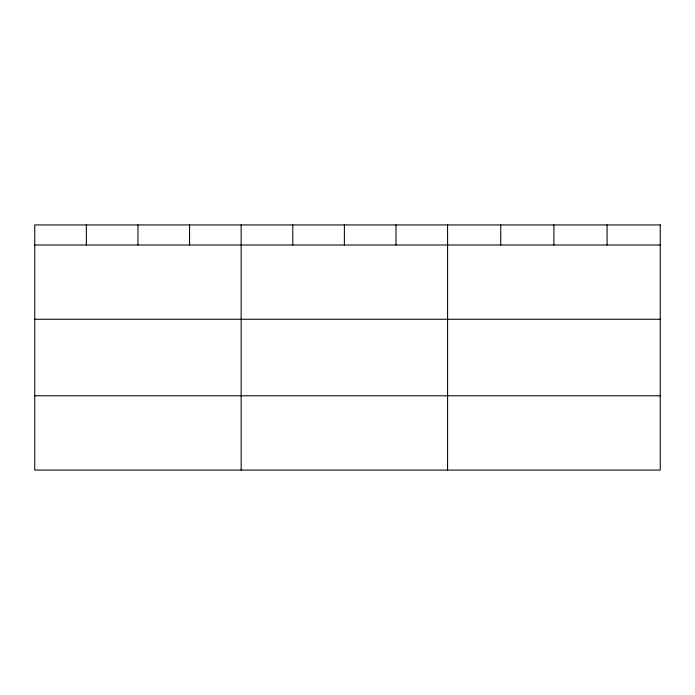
<?xml version="1.0" encoding="UTF-8"?>
<svg xmlns="http://www.w3.org/2000/svg" width="695" height="695" viewBox="0 0 695 695"><rect width="100%" height="100%" fill="white"/><g stroke="black" fill="none" stroke-linecap="round" stroke-linejoin="round"><path stroke-width="1.04" d="M34.75 244.996L660.25 244.996M34.75 319.266L660.25 319.266M34.75 395.794L660.25 395.794M607.082 224.937L607.082 244.996M553.915 224.937L553.915 244.996M500.748 224.937L500.748 244.996M447.58 224.937L447.58 470.063M395.976 224.937L395.976 244.996M344.373 224.937L344.373 244.996M292.769 224.937L292.769 244.996M241.165 224.937L241.165 470.063M189.561 224.937L189.561 244.996M137.958 224.937L137.958 244.996M86.354 224.937L86.354 244.996M660.25 224.937L34.75 224.937L34.75 470.063L660.25 470.063L660.25 224.937"/></g></svg>
